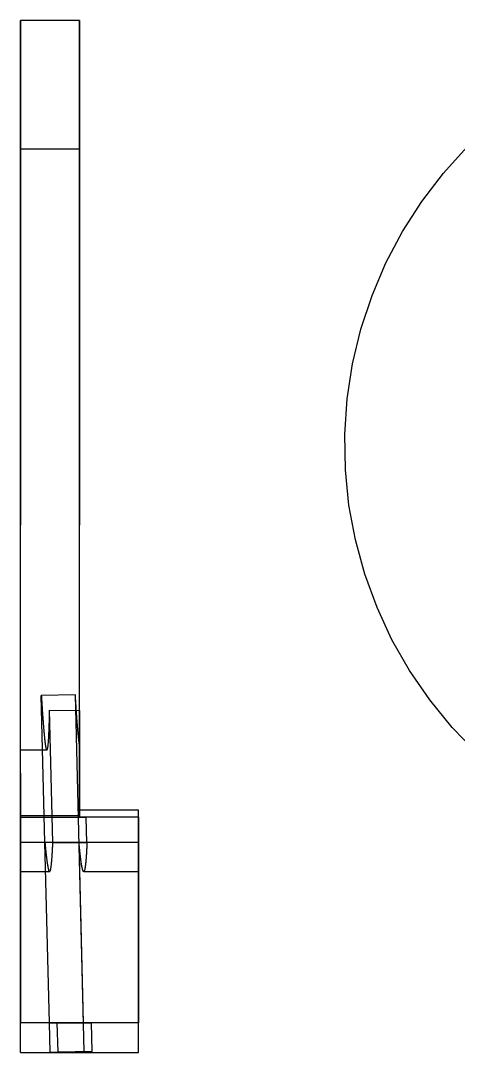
# Model space of a CAD drawing. Extents: x 0 to 0.312, y 0 to 0.555.
# Drawn here: x 0 to 0.1162, y 0.2805 to 0.5546 of the extents above; entities that cross this region are included whole.
import ezdxf

# ---------------------------------------------------------------- set-up
doc = ezdxf.new("R2010")
doc.units = 0
doc.linetypes.add('HIDDEN', pattern=[0.013708, 0.009143, -0.004565])
for name, color, linetype in [('FRONT', 7, 'CONTINUOUS'), ('FRONT_HID', 7, 'HIDDEN'), ('LEFT', 7, 'CONTINUOUS')]:
    doc.layers.add(name, color=color, linetype=linetype)

msp = doc.modelspace()

# ---------------------------------------------------------------- linework, layer by layer
at = {"layer": 'FRONT'}
for p, q in [((0, 0.343289), (0, 0.554627)), ((0.015625, 0.554627), (0, 0.554627)), ((0.015625, 0.343289), (0.015625, 0.554627)), ((0.015625, 0.343289), (0, 0.343289)), ((0, 0.34297), (0, 0.343289)), ((0, 0.28047), (0, 0.34297)), ((0.015625, 0.344944), (0.03125, 0.344944)), ((0.03125, 0.34297), (0.03125, 0.344944)), ((0.03125, 0.28047), (0.03125, 0.34297)), ((0, 0.28047), (0.03125, 0.28047))]:
    msp.add_line(p, q, dxfattribs=at)
at = {"layer": 'FRONT_HID', "linetype": 'HIDDEN'}
for p, q in [((0, 0.554627), (0, 0.34297)), ((0.015625, 0.554627), (0.015625, 0.34297)), ((0, 0.520602), (0, 0.360733)), ((0, 0.360733), (0, 0.520602)), ((0, 0.520602), (0.015625, 0.520602)), ((0.015625, 0.362129), (0.015625, 0.520602)), ((0.015625, 0.520602), (0.015625, 0.371269)), ((0.014526, 0.37549), (0.005484, 0.375333)), ((0.005484, 0.375333), (0.005498, 0.375099)), ((0.006444, 0.336227), (0.005484, 0.375333)), ((0.005498, 0.375099), (0.005512, 0.374866)), ((0.005512, 0.374866), (0.005526, 0.374633)), ((0.005526, 0.374633), (0.005541, 0.374399)), ((0.005541, 0.374399), (0.005555, 0.374166)), ((0.005555, 0.374166), (0.005569, 0.373933)), ((0.005569, 0.373933), (0.005583, 0.373699)), ((0.005583, 0.373699), (0.005598, 0.373466)), ((0.005598, 0.373466), (0.005613, 0.373233)), ((0.005613, 0.373233), (0.005628, 0.372999)), ((0.005628, 0.372999), (0.005643, 0.372766)), ((0.014539, 0.375277), (0.014526, 0.37549)), ((0.016853, 0.280692), (0.014526, 0.37549)), ((0.014552, 0.375065), (0.014539, 0.375277)), ((0.014564, 0.374852), (0.014552, 0.375065)), ((0.014577, 0.37464), (0.014564, 0.374852)), ((0.01459, 0.374428), (0.014577, 0.37464)), ((0.014603, 0.374215), (0.01459, 0.374428)), ((0.014616, 0.374003), (0.014603, 0.374215)), ((0.014629, 0.37379), (0.014616, 0.374003)), ((0.014643, 0.373578), (0.014629, 0.37379)), ((0.014656, 0.373365), (0.014643, 0.373578)), ((0.014669, 0.373153), (0.014656, 0.373365)), ((0.014682, 0.372941), (0.014669, 0.373153)), ((0.014696, 0.372728), (0.014682, 0.372941)), ((0.005643, 0.372766), (0.005658, 0.372533)), ((0.005658, 0.372533), (0.005673, 0.3723)), ((0.005673, 0.3723), (0.005688, 0.372066)), ((0.005688, 0.372066), (0.005703, 0.371833)), ((0.005703, 0.371833), (0.005718, 0.3716)), ((0.005718, 0.3716), (0.005734, 0.371367)), ((0.005734, 0.371367), (0.00575, 0.371133)), ((0.00575, 0.371133), (0.005766, 0.3709)), ((0.005766, 0.3709), (0.005782, 0.370667)), ((0.005782, 0.370667), (0.005799, 0.370434)), ((0.005799, 0.370434), (0.005815, 0.370201)), ((0.005815, 0.370201), (0.005831, 0.369967)), ((0.007663, 0.370019), (0.007667, 0.370189)), ((0.007667, 0.370189), (0.00767, 0.370359)), ((0.00767, 0.370359), (0.007673, 0.370529)), ((0.007673, 0.370529), (0.007677, 0.3707)), ((0.007677, 0.3707), (0.00768, 0.37087)), ((0.00768, 0.37087), (0.007684, 0.37104)), ((0.007684, 0.37104), (0.007687, 0.37121)), ((0.007687, 0.37121), (0.00769, 0.37138)), ((0.00769, 0.37138), (0.015625, 0.371269)), ((0.008554, 0.336217), (0.00769, 0.37138)), ((0.01471, 0.372516), (0.014696, 0.372728)), ((0.014724, 0.372303), (0.01471, 0.372516)), ((0.014738, 0.372091), (0.014724, 0.372303)), ((0.014752, 0.371879), (0.014738, 0.372091)), ((0.014765, 0.371666), (0.014752, 0.371879)), ((0.01478, 0.371454), (0.014765, 0.371666)), ((0.014794, 0.371242), (0.01478, 0.371454)), ((0.014809, 0.371029), (0.014794, 0.371242)), ((0.014823, 0.370817), (0.014809, 0.371029)), ((0.014838, 0.370605), (0.014823, 0.370817)), ((0.014852, 0.370392), (0.014838, 0.370605)), ((0.014867, 0.37018), (0.014852, 0.370392)), ((0.014882, 0.369968), (0.014867, 0.37018)), ((0.015625, 0.371269), (0.015625, 0.34297)), ((0.005831, 0.369967), (0.005847, 0.369734)), ((0.005847, 0.369734), (0.005865, 0.369501)), ((0.005865, 0.369501), (0.005882, 0.369268)), ((0.005882, 0.369268), (0.005899, 0.369035)), ((0.005899, 0.369035), (0.005917, 0.368802)), ((0.005917, 0.368802), (0.005934, 0.368568)), ((0.005934, 0.368568), (0.005951, 0.368335)), ((0.005951, 0.368335), (0.005969, 0.368102)), ((0.005969, 0.368102), (0.005988, 0.367869)), ((0.005988, 0.367869), (0.006007, 0.367636)), ((0.006007, 0.367636), (0.006025, 0.367403)), ((0.006025, 0.367403), (0.006044, 0.36717)), ((0.007591, 0.367297), (0.007596, 0.367467)), ((0.007596, 0.367467), (0.007601, 0.367637)), ((0.007601, 0.367637), (0.007606, 0.367807)), ((0.007606, 0.367807), (0.007611, 0.367977)), ((0.007611, 0.367977), (0.007616, 0.368147)), ((0.007616, 0.368147), (0.007621, 0.368317)), ((0.007621, 0.368317), (0.007626, 0.368488)), ((0.007626, 0.368488), (0.00763, 0.368658)), ((0.00763, 0.368658), (0.007635, 0.368828)), ((0.007635, 0.368828), (0.007639, 0.368998)), ((0.007639, 0.368998), (0.007643, 0.369168)), ((0.007643, 0.369168), (0.007647, 0.369338)), ((0.007647, 0.369338), (0.007651, 0.369508)), ((0.007651, 0.369508), (0.007655, 0.369679)), ((0.007655, 0.369679), (0.007659, 0.369849)), ((0.007659, 0.369849), (0.007663, 0.370019)), ((0.014898, 0.369755), (0.014882, 0.369968)), ((0.014913, 0.369543), (0.014898, 0.369755)), ((0.014928, 0.369331), (0.014913, 0.369543)), ((0.014944, 0.369118), (0.014928, 0.369331)), ((0.01496, 0.368906), (0.014944, 0.369118)), ((0.014976, 0.368694), (0.01496, 0.368906)), ((0.014992, 0.368482), (0.014976, 0.368694)), ((0.015008, 0.36827), (0.014992, 0.368482)), ((0.015024, 0.368057), (0.015008, 0.36827)), ((0.015041, 0.367845), (0.015024, 0.368057)), ((0.015058, 0.367633), (0.015041, 0.367845)), ((0.015075, 0.367421), (0.015058, 0.367633)), ((0.015092, 0.367209), (0.015075, 0.367421)), ((0.006044, 0.36717), (0.006063, 0.366937)), ((0.006063, 0.366937), (0.006083, 0.366704)), ((0.006083, 0.366704), (0.006103, 0.366471)), ((0.006103, 0.366471), (0.006123, 0.366238)), ((0.006123, 0.366238), (0.006144, 0.366006)), ((0.006144, 0.366006), (0.006164, 0.365773)), ((0.006164, 0.365773), (0.006185, 0.36554)), ((0.006185, 0.36554), (0.006207, 0.365307)), ((0.006207, 0.365307), (0.00623, 0.365075)), ((0.00623, 0.365075), (0.006252, 0.364842)), ((0.006252, 0.364842), (0.006275, 0.364609)), ((0.007479, 0.364576), (0.007488, 0.364746)), ((0.007488, 0.364746), (0.007496, 0.364916)), ((0.007496, 0.364916), (0.007505, 0.365086)), ((0.007505, 0.365086), (0.007513, 0.365256)), ((0.007513, 0.365256), (0.00752, 0.365426)), ((0.00752, 0.365426), (0.007527, 0.365596)), ((0.007527, 0.365596), (0.007534, 0.365766)), ((0.007534, 0.365766), (0.007541, 0.365936)), ((0.007541, 0.365936), (0.007548, 0.366106)), ((0.007548, 0.366106), (0.007555, 0.366276)), ((0.007555, 0.366276), (0.007561, 0.366446)), ((0.007561, 0.366446), (0.007567, 0.366616)), ((0.007567, 0.366616), (0.007573, 0.366786)), ((0.007573, 0.366786), (0.007579, 0.366957)), ((0.007579, 0.366957), (0.007585, 0.367127)), ((0.007585, 0.367127), (0.007591, 0.367297)), ((0.015109, 0.366997), (0.015092, 0.367209)), ((0.015127, 0.366784), (0.015109, 0.366997)), ((0.015145, 0.366572), (0.015127, 0.366784)), ((0.015163, 0.36636), (0.015145, 0.366572)), ((0.015182, 0.366148), (0.015163, 0.36636)), ((0.015201, 0.365936), (0.015182, 0.366148)), ((0.01522, 0.365724), (0.015201, 0.365936)), ((0.015239, 0.365512), (0.01522, 0.365724)), ((0.015259, 0.3653), (0.015239, 0.365512)), ((0.015279, 0.365089), (0.015259, 0.3653)), ((0.0153, 0.364877), (0.015279, 0.365089)), ((0.01532, 0.364665), (0.0153, 0.364877)), ((0.015342, 0.364453), (0.01532, 0.364665)), ((0.006275, 0.364609), (0.006298, 0.364377)), ((0.006298, 0.364377), (0.006323, 0.364144)), ((0.006323, 0.364144), (0.006349, 0.363912)), ((0.006349, 0.363912), (0.006374, 0.363679)), ((0.006374, 0.363679), (0.0064, 0.363447)), ((0.0064, 0.363447), (0.006428, 0.363215)), ((0.006428, 0.363215), (0.006457, 0.362983)), ((0.006457, 0.362983), (0.006486, 0.362751)), ((0.006486, 0.362751), (0.006518, 0.362519)), ((0.006518, 0.362519), (0.006552, 0.362288)), ((0.006552, 0.362288), (0.006586, 0.362057)), ((0.006586, 0.362057), (0.006625, 0.361826)), ((0.007272, 0.361861), (0.007292, 0.36203)), ((0.007292, 0.36203), (0.00731, 0.362199)), ((0.00731, 0.362199), (0.007326, 0.362369)), ((0.007326, 0.362369), (0.007342, 0.362538)), ((0.007342, 0.362538), (0.007358, 0.362708)), ((0.007358, 0.362708), (0.007371, 0.362877)), ((0.007371, 0.362877), (0.007384, 0.363047)), ((0.007384, 0.363047), (0.007396, 0.363217)), ((0.007396, 0.363217), (0.007409, 0.363387)), ((0.007409, 0.363387), (0.00742, 0.363556)), ((0.00742, 0.363556), (0.00743, 0.363726)), ((0.00743, 0.363726), (0.007441, 0.363896)), ((0.007441, 0.363896), (0.007451, 0.364066)), ((0.007451, 0.364066), (0.007462, 0.364236)), ((0.007462, 0.364236), (0.00747, 0.364406)), ((0.00747, 0.364406), (0.007479, 0.364576)), ((0.015364, 0.364242), (0.015342, 0.364453)), ((0.015386, 0.36403), (0.015364, 0.364242)), ((0.015409, 0.363818), (0.015386, 0.36403)), ((0.015433, 0.363607), (0.015409, 0.363818)), ((0.015458, 0.363395), (0.015433, 0.363607)), ((0.015482, 0.363184), (0.015458, 0.363395)), ((0.015509, 0.362973), (0.015482, 0.363184)), ((0.015536, 0.362762), (0.015509, 0.362973)), ((0.015564, 0.362551), (0.015536, 0.362762)), ((0.015595, 0.36234), (0.015564, 0.362551)), ((0.015625, 0.362129), (0.015595, 0.36234)), ((0.015625, 0.34297), (0.015625, 0.362129)), ((0.006973, 0.360733), (0, 0.360733)), ((0.006625, 0.361826), (0.006667, 0.361596)), ((0.006667, 0.361596), (0.006713, 0.361367)), ((0.006713, 0.361367), (0.006769, 0.36114)), ((0.006769, 0.36114), (0.006842, 0.360919)), ((0.006842, 0.360919), (0.006973, 0.360733)), ((0.006973, 0.360733), (0.007075, 0.360862)), ((0.007075, 0.360862), (0.00713, 0.361023)), ((0.00713, 0.361023), (0.007169, 0.361188)), ((0.007169, 0.361188), (0.0072, 0.361356)), ((0.0072, 0.361356), (0.007227, 0.361524)), ((0.007227, 0.361524), (0.007252, 0.361692)), ((0.007252, 0.361692), (0.007272, 0.361861)), ((0, 0.344944), (0, 0.34297)), ((0, 0.34297), (0, 0.344944)), ((0, 0.344944), (0, 0.34297)), ((0, 0.343289), (0, 0.344944)), ((0, 0.34297), (0, 0.342587)), ((0, 0.342587), (0, 0.34297)), ((0, 0.34297), (0, 0.335854)), ((0, 0.329655), (0, 0.34297)), ((0, 0.34297), (0.015625, 0.34297)), ((0.015625, 0.343289), (0.015625, 0.344944)), ((0.015625, 0.344944), (0.015625, 0.34297)), ((0.015625, 0.34297), (0.015625, 0.344944)), ((0.015625, 0.344944), (0.015625, 0.34297)), ((0.015625, 0.34297), (0.017434, 0.34297)), ((0.017434, 0.34297), (0.015625, 0.34297)), ((0.03125, 0.34297), (0.015625, 0.34297)), ((0.03125, 0.34297), (0.015625, 0.34297)), ((0.017602, 0.336135), (0.017434, 0.34297)), ((0.03125, 0.34297), (0.03125, 0.335854)), ((0.03125, 0.329655), (0.03125, 0.34297)), ((0.03125, 0.34297), (0.03125, 0.342587)), ((0.03125, 0.342587), (0.03125, 0.34297)), ((0, 0.342587), (0, 0.342203)), ((0, 0.342203), (0, 0.342587)), ((0, 0.342203), (0, 0.341819)), ((0, 0.341819), (0, 0.342203)), ((0, 0.341819), (0, 0.341436)), ((0, 0.341436), (0, 0.341819)), ((0, 0.341436), (0, 0.341052)), ((0, 0.341052), (0, 0.341436)), ((0, 0.341052), (0, 0.340669)), ((0, 0.340669), (0, 0.341052)), ((0, 0.340669), (0, 0.340285)), ((0, 0.340285), (0, 0.340669)), ((0, 0.340285), (0, 0.339902)), ((0, 0.339902), (0, 0.340285)), ((0.03125, 0.342587), (0.03125, 0.342203)), ((0.03125, 0.342203), (0.03125, 0.342587)), ((0.03125, 0.342203), (0.03125, 0.341819)), ((0.03125, 0.341819), (0.03125, 0.342203)), ((0.03125, 0.341819), (0.03125, 0.341436)), ((0.03125, 0.341436), (0.03125, 0.341819)), ((0.03125, 0.341436), (0.03125, 0.341052)), ((0.03125, 0.341052), (0.03125, 0.341436)), ((0.03125, 0.341052), (0.03125, 0.340669)), ((0.03125, 0.340669), (0.03125, 0.341052)), ((0.03125, 0.340669), (0.03125, 0.340285)), ((0.03125, 0.340285), (0.03125, 0.340669)), ((0.03125, 0.340285), (0.03125, 0.339902)), ((0.03125, 0.339902), (0.03125, 0.340285)), ((0, 0.339902), (0, 0.339518)), ((0, 0.339518), (0, 0.339902)), ((0, 0.339518), (0, 0.339135)), ((0, 0.339135), (0, 0.339518)), ((0, 0.339135), (0, 0.338751)), ((0, 0.338751), (0, 0.339135)), ((0, 0.338751), (0, 0.338367)), ((0, 0.338367), (0, 0.338751)), ((0, 0.338367), (0, 0.337984)), ((0, 0.337984), (0, 0.338367)), ((0, 0.337984), (0, 0.3376)), ((0, 0.3376), (0, 0.337984)), ((0, 0.3376), (0, 0.337217)), ((0, 0.337217), (0, 0.3376)), ((0, 0.337217), (0, 0.336833)), ((0, 0.336833), (0, 0.337217)), ((0.03125, 0.339902), (0.03125, 0.339518)), ((0.03125, 0.339518), (0.03125, 0.339902)), ((0.03125, 0.339518), (0.03125, 0.339135)), ((0.03125, 0.339135), (0.03125, 0.339518)), ((0.03125, 0.339135), (0.03125, 0.338751)), ((0.03125, 0.338751), (0.03125, 0.339135)), ((0.03125, 0.338751), (0.03125, 0.338367)), ((0.03125, 0.338367), (0.03125, 0.338751)), ((0.03125, 0.338367), (0.03125, 0.337984)), ((0.03125, 0.337984), (0.03125, 0.338367)), ((0.03125, 0.337984), (0.03125, 0.3376)), ((0.03125, 0.3376), (0.03125, 0.337984)), ((0.03125, 0.3376), (0.03125, 0.337217)), ((0.03125, 0.337217), (0.03125, 0.3376)), ((0.03125, 0.337217), (0.03125, 0.336833)), ((0.03125, 0.336833), (0.03125, 0.337217)), ((0, 0.336833), (0, 0.33645)), ((0, 0.33645), (0, 0.336833)), ((0, 0.33645), (0, 0.336066)), ((0, 0.336066), (0, 0.33645)), ((0, 0.336227), (0, 0.335854)), ((0, 0.336227), (0, 0.329655)), ((0, 0.328499), (0, 0.336227)), ((0, 0.288283), (0, 0.336227)), ((0.03125, 0.336227), (0, 0.336227)), ((0.006444, 0.336227), (0, 0.336227)), ((0, 0.336066), (0, 0.335683)), ((0, 0.335683), (0, 0.336066)), ((0, 0.335854), (0, 0.288283)), ((0, 0.335683), (0, 0.335299)), ((0, 0.335299), (0, 0.335683)), ((0, 0.335299), (0, 0.334915)), ((0, 0.334915), (0, 0.335299)), ((0, 0.334915), (0, 0.334532)), ((0, 0.334532), (0, 0.334915)), ((0, 0.334532), (0, 0.334148)), ((0, 0.334148), (0, 0.334532)), ((0.006444, 0.336227), (0.006455, 0.336102)), ((0.007621, 0.288283), (0.006444, 0.336227)), ((0.006455, 0.336102), (0.006467, 0.335977)), ((0.006467, 0.335977), (0.006479, 0.335853)), ((0.006479, 0.335853), (0.00649, 0.335728)), ((0.00649, 0.335728), (0.006502, 0.335603)), ((0.006502, 0.335603), (0.006514, 0.335478)), ((0.006514, 0.335478), (0.006525, 0.335354)), ((0.006525, 0.335354), (0.006537, 0.335229)), ((0.006537, 0.335229), (0.006549, 0.335104)), ((0.006549, 0.335104), (0.006561, 0.334979)), ((0.006561, 0.334979), (0.006574, 0.334855)), ((0.006574, 0.334855), (0.006586, 0.33473)), ((0.006586, 0.33473), (0.006598, 0.334605)), ((0.006598, 0.334605), (0.006611, 0.334481)), ((0.006611, 0.334481), (0.006623, 0.334356)), ((0.008466, 0.334354), (0.008473, 0.334478)), ((0.008473, 0.334478), (0.008479, 0.334602)), ((0.008479, 0.334602), (0.008485, 0.334726)), ((0.008485, 0.334726), (0.008491, 0.334851)), ((0.008491, 0.334851), (0.008498, 0.334975)), ((0.008498, 0.334975), (0.008504, 0.335099)), ((0.008504, 0.335099), (0.00851, 0.335223)), ((0.00851, 0.335223), (0.008515, 0.335347)), ((0.008515, 0.335347), (0.008521, 0.335472)), ((0.008521, 0.335472), (0.008526, 0.335596)), ((0.008526, 0.335596), (0.008532, 0.33572)), ((0.008532, 0.33572), (0.008537, 0.335844)), ((0.008537, 0.335844), (0.008543, 0.335969)), ((0.008543, 0.335969), (0.008548, 0.336093)), ((0.008548, 0.336093), (0.008554, 0.336217)), ((0.008554, 0.336217), (0.017602, 0.336135)), ((0.015507, 0.336102), (0.015495, 0.336227)), ((0.03125, 0.336227), (0.015495, 0.336227)), ((0.016672, 0.288283), (0.015495, 0.336227)), ((0.015519, 0.335977), (0.015507, 0.336102)), ((0.01553, 0.335853), (0.015519, 0.335977)), ((0.015542, 0.335728), (0.01553, 0.335853)), ((0.015553, 0.335603), (0.015542, 0.335728)), ((0.015565, 0.335478), (0.015553, 0.335603)), ((0.015577, 0.335354), (0.015565, 0.335478)), ((0.015588, 0.335229), (0.015577, 0.335354)), ((0.0156, 0.335104), (0.015588, 0.335229)), ((0.015613, 0.334979), (0.0156, 0.335104)), ((0.015625, 0.334855), (0.015613, 0.334979)), ((0.015637, 0.33473), (0.015625, 0.334855)), ((0.01565, 0.334605), (0.015637, 0.33473)), ((0.015662, 0.334481), (0.01565, 0.334605)), ((0.015675, 0.334356), (0.015662, 0.334481)), ((0.017527, 0.334537), (0.017521, 0.334414)), ((0.017533, 0.33466), (0.017527, 0.334537)), ((0.01754, 0.334783), (0.017533, 0.33466)), ((0.017546, 0.334906), (0.01754, 0.334783)), ((0.017552, 0.335029), (0.017546, 0.334906)), ((0.017558, 0.335151), (0.017552, 0.335029)), ((0.017563, 0.335274), (0.017558, 0.335151)), ((0.017569, 0.335397), (0.017563, 0.335274)), ((0.017574, 0.33552), (0.017569, 0.335397)), ((0.01758, 0.335643), (0.017574, 0.33552)), ((0.017585, 0.335766), (0.01758, 0.335643)), ((0.017591, 0.335889), (0.017585, 0.335766)), ((0.017596, 0.336012), (0.017591, 0.335889)), ((0.017602, 0.336135), (0.017596, 0.336012)), ((0.03125, 0.336833), (0.03125, 0.33645)), ((0.03125, 0.33645), (0.03125, 0.336833)), ((0.03125, 0.33645), (0.03125, 0.336066)), ((0.03125, 0.336066), (0.03125, 0.33645)), ((0.03125, 0.329655), (0.03125, 0.336227)), ((0.03125, 0.336227), (0.03125, 0.328499)), ((0.03125, 0.336227), (0.03125, 0.335854)), ((0.03125, 0.288283), (0.03125, 0.336227)), ((0.03125, 0.336066), (0.03125, 0.335683)), ((0.03125, 0.335683), (0.03125, 0.336066)), ((0.03125, 0.335854), (0.03125, 0.288283)), ((0.03125, 0.335683), (0.03125, 0.335299)), ((0.03125, 0.335299), (0.03125, 0.335683)), ((0.03125, 0.335299), (0.03125, 0.334915)), ((0.03125, 0.334915), (0.03125, 0.335299)), ((0.03125, 0.334915), (0.03125, 0.334532)), ((0.03125, 0.334532), (0.03125, 0.334915)), ((0.03125, 0.334532), (0.03125, 0.334148)), ((0.03125, 0.334148), (0.03125, 0.334532)), ((0, 0.334148), (0, 0.333765)), ((0, 0.333765), (0, 0.334148)), ((0, 0.333765), (0, 0.333381)), ((0, 0.333381), (0, 0.333765)), ((0, 0.333381), (0, 0.332998)), ((0, 0.332998), (0, 0.333381)), ((0, 0.332998), (0, 0.332614)), ((0, 0.332614), (0, 0.332998)), ((0, 0.332614), (0, 0.332231)), ((0, 0.332231), (0, 0.332614)), ((0, 0.332231), (0, 0.331847)), ((0, 0.331847), (0, 0.332231)), ((0, 0.331847), (0, 0.331464)), ((0, 0.331464), (0, 0.331847)), ((0.006623, 0.334356), (0.006635, 0.334231)), ((0.006635, 0.334231), (0.006648, 0.334107)), ((0.006648, 0.334107), (0.006662, 0.333982)), ((0.006662, 0.333982), (0.006675, 0.333858)), ((0.006675, 0.333858), (0.006688, 0.333733)), ((0.006688, 0.333733), (0.006701, 0.333608)), ((0.006701, 0.333608), (0.006715, 0.333484)), ((0.006715, 0.333484), (0.006728, 0.333359)), ((0.006728, 0.333359), (0.006741, 0.333235)), ((0.006741, 0.333235), (0.006756, 0.33311)), ((0.006756, 0.33311), (0.00677, 0.332986)), ((0.00677, 0.332986), (0.006784, 0.332861)), ((0.006784, 0.332861), (0.006798, 0.332737)), ((0.006798, 0.332737), (0.006813, 0.332612)), ((0.006813, 0.332612), (0.006827, 0.332488)), ((0.006827, 0.332488), (0.006842, 0.332364)), ((0.006842, 0.332364), (0.006857, 0.332239)), ((0.006857, 0.332239), (0.006873, 0.332115)), ((0.006873, 0.332115), (0.006888, 0.331991)), ((0.006888, 0.331991), (0.006904, 0.331866)), ((0.006904, 0.331866), (0.006919, 0.331742)), ((0.006919, 0.331742), (0.006936, 0.331618)), ((0.008289, 0.331624), (0.008299, 0.331748)), ((0.008299, 0.331748), (0.008308, 0.331872)), ((0.008308, 0.331872), (0.008318, 0.331996)), ((0.008318, 0.331996), (0.008327, 0.33212)), ((0.008327, 0.33212), (0.008336, 0.332244)), ((0.008336, 0.332244), (0.008346, 0.332368)), ((0.008346, 0.332368), (0.008355, 0.332492)), ((0.008355, 0.332492), (0.008363, 0.332616)), ((0.008363, 0.332616), (0.008371, 0.33274)), ((0.008371, 0.33274), (0.008379, 0.332864)), ((0.008379, 0.332864), (0.008387, 0.332988)), ((0.008387, 0.332988), (0.008395, 0.333112)), ((0.008395, 0.333112), (0.008403, 0.333236)), ((0.008403, 0.333236), (0.008411, 0.33336)), ((0.008411, 0.33336), (0.008418, 0.333485)), ((0.008418, 0.333485), (0.008425, 0.333609)), ((0.008425, 0.333609), (0.008432, 0.333733)), ((0.008432, 0.333733), (0.008439, 0.333857)), ((0.008439, 0.333857), (0.008446, 0.333981)), ((0.008446, 0.333981), (0.008453, 0.334105)), ((0.008453, 0.334105), (0.00846, 0.33423)), ((0.00846, 0.33423), (0.008466, 0.334354)), ((0.015687, 0.334231), (0.015675, 0.334356)), ((0.0157, 0.334107), (0.015687, 0.334231)), ((0.015713, 0.333982), (0.0157, 0.334107)), ((0.015726, 0.333858), (0.015713, 0.333982)), ((0.01574, 0.333733), (0.015726, 0.333858)), ((0.015753, 0.333608), (0.01574, 0.333733)), ((0.015766, 0.333484), (0.015753, 0.333608)), ((0.015779, 0.333359), (0.015766, 0.333484)), ((0.015793, 0.333235), (0.015779, 0.333359)), ((0.015807, 0.33311), (0.015793, 0.333235)), ((0.015821, 0.332986), (0.015807, 0.33311)), ((0.015836, 0.332861), (0.015821, 0.332986)), ((0.01585, 0.332737), (0.015836, 0.332861)), ((0.015864, 0.332612), (0.01585, 0.332737)), ((0.015878, 0.332488), (0.015864, 0.332612)), ((0.015894, 0.332364), (0.015878, 0.332488)), ((0.015909, 0.332239), (0.015894, 0.332364)), ((0.015924, 0.332115), (0.015909, 0.332239)), ((0.01594, 0.331991), (0.015924, 0.332115)), ((0.015955, 0.331866), (0.01594, 0.331991)), ((0.015971, 0.331742), (0.015955, 0.331866)), ((0.015987, 0.331618), (0.015971, 0.331742)), ((0.017357, 0.331835), (0.017348, 0.331712)), ((0.017366, 0.331958), (0.017357, 0.331835)), ((0.017376, 0.332081), (0.017366, 0.331958)), ((0.017385, 0.332203), (0.017376, 0.332081)), ((0.017394, 0.332326), (0.017385, 0.332203)), ((0.017403, 0.332449), (0.017394, 0.332326)), ((0.017411, 0.332572), (0.017403, 0.332449)), ((0.017419, 0.332694), (0.017411, 0.332572)), ((0.017428, 0.332817), (0.017419, 0.332694)), ((0.017436, 0.33294), (0.017428, 0.332817)), ((0.017444, 0.333063), (0.017436, 0.33294)), ((0.017452, 0.333185), (0.017444, 0.333063)), ((0.017459, 0.333308), (0.017452, 0.333185)), ((0.017466, 0.333431), (0.017459, 0.333308)), ((0.017473, 0.333554), (0.017466, 0.333431)), ((0.01748, 0.333677), (0.017473, 0.333554)), ((0.017488, 0.3338), (0.01748, 0.333677)), ((0.017495, 0.333923), (0.017488, 0.3338)), ((0.017502, 0.334045), (0.017495, 0.333923)), ((0.017508, 0.334168), (0.017502, 0.334045)), ((0.017515, 0.334291), (0.017508, 0.334168)), ((0.017521, 0.334414), (0.017515, 0.334291)), ((0.03125, 0.334148), (0.03125, 0.333765)), ((0.03125, 0.333765), (0.03125, 0.334148)), ((0.03125, 0.333765), (0.03125, 0.333381)), ((0.03125, 0.333381), (0.03125, 0.333765)), ((0.03125, 0.333381), (0.03125, 0.332998)), ((0.03125, 0.332998), (0.03125, 0.333381)), ((0.03125, 0.332998), (0.03125, 0.332614)), ((0.03125, 0.332614), (0.03125, 0.332998)), ((0.03125, 0.332614), (0.03125, 0.332231)), ((0.03125, 0.332231), (0.03125, 0.332614)), ((0.03125, 0.332231), (0.03125, 0.331847)), ((0.03125, 0.331847), (0.03125, 0.332231)), ((0.03125, 0.331847), (0.03125, 0.331464)), ((0.03125, 0.331464), (0.03125, 0.331847)), ((0, 0.331464), (0, 0.33108)), ((0, 0.33108), (0, 0.331464)), ((0, 0.329655), (0, 0.328499)), ((0.006936, 0.331618), (0.006953, 0.331494)), ((0.006953, 0.331494), (0.00697, 0.33137)), ((0.00697, 0.33137), (0.006987, 0.331245)), ((0.006987, 0.331245), (0.007004, 0.331121)), ((0.007004, 0.331121), (0.007021, 0.330997)), ((0.007021, 0.330997), (0.00704, 0.330873)), ((0.00704, 0.330873), (0.007059, 0.33075)), ((0.007059, 0.33075), (0.007078, 0.330626)), ((0.007078, 0.330626), (0.007096, 0.330502)), ((0.007096, 0.330502), (0.007116, 0.330378)), ((0.007116, 0.330378), (0.007138, 0.330255)), ((0.007138, 0.330255), (0.007159, 0.330131)), ((0.007159, 0.330131), (0.00718, 0.330008)), ((0.00718, 0.330008), (0.007203, 0.329884)), ((0.007203, 0.329884), (0.007227, 0.329762)), ((0.007227, 0.329762), (0.007251, 0.329639)), ((0.007251, 0.329639), (0.007276, 0.329516)), ((0.007276, 0.329516), (0.007304, 0.329394)), ((0.007304, 0.329394), (0.007333, 0.329272)), ((0.007333, 0.329272), (0.007362, 0.32915)), ((0.007362, 0.32915), (0.007397, 0.32903)), ((0.007397, 0.32903), (0.007433, 0.32891)), ((0.007925, 0.328915), (0.007955, 0.329036)), ((0.007955, 0.329036), (0.007984, 0.329157)), ((0.007984, 0.329157), (0.008007, 0.329279)), ((0.008007, 0.329279), (0.00803, 0.329401)), ((0.00803, 0.329401), (0.008052, 0.329523)), ((0.008052, 0.329523), (0.008071, 0.329646)), ((0.008071, 0.329646), (0.008089, 0.329769)), ((0.008089, 0.329769), (0.008108, 0.329892)), ((0.008108, 0.329892), (0.008124, 0.330016)), ((0.008124, 0.330016), (0.008139, 0.330139)), ((0.008139, 0.330139), (0.008154, 0.330263)), ((0.008154, 0.330263), (0.008169, 0.330386)), ((0.008169, 0.330386), (0.008183, 0.33051)), ((0.008183, 0.33051), (0.008196, 0.330633)), ((0.008196, 0.330633), (0.008209, 0.330757)), ((0.008209, 0.330757), (0.008221, 0.330881)), ((0.008221, 0.330881), (0.008234, 0.331004)), ((0.008234, 0.331004), (0.008245, 0.331128)), ((0.008245, 0.331128), (0.008256, 0.331252)), ((0.008256, 0.331252), (0.008267, 0.331376)), ((0.008267, 0.331376), (0.008278, 0.3315)), ((0.008278, 0.3315), (0.008289, 0.331624)), ((0.016004, 0.331494), (0.015987, 0.331618)), ((0.016021, 0.33137), (0.016004, 0.331494)), ((0.016038, 0.331245), (0.016021, 0.33137)), ((0.016055, 0.331121), (0.016038, 0.331245)), ((0.016073, 0.330997), (0.016055, 0.331121)), ((0.016091, 0.330873), (0.016073, 0.330997)), ((0.01611, 0.33075), (0.016091, 0.330873)), ((0.016129, 0.330626), (0.01611, 0.33075)), ((0.016148, 0.330502), (0.016129, 0.330626)), ((0.016168, 0.330378), (0.016148, 0.330502)), ((0.016189, 0.330255), (0.016168, 0.330378)), ((0.01621, 0.330131), (0.016189, 0.330255)), ((0.016232, 0.330008), (0.01621, 0.330131)), ((0.016254, 0.329884), (0.016232, 0.330008)), ((0.016279, 0.329762), (0.016254, 0.329884)), ((0.016303, 0.329639), (0.016279, 0.329762)), ((0.016327, 0.329516), (0.016303, 0.329639)), ((0.016356, 0.329394), (0.016327, 0.329516)), ((0.016385, 0.329272), (0.016356, 0.329394)), ((0.016414, 0.32915), (0.016385, 0.329272)), ((0.016449, 0.32903), (0.016414, 0.32915)), ((0.016485, 0.32891), (0.016449, 0.32903)), ((0.017005, 0.329029), (0.016975, 0.32891)), ((0.017034, 0.329149), (0.017005, 0.329029)), ((0.017057, 0.32927), (0.017034, 0.329149)), ((0.01708, 0.329391), (0.017057, 0.32927)), ((0.017102, 0.329512), (0.01708, 0.329391)), ((0.01712, 0.329633), (0.017102, 0.329512)), ((0.017139, 0.329755), (0.01712, 0.329633)), ((0.017157, 0.329877), (0.017139, 0.329755)), ((0.017173, 0.329999), (0.017157, 0.329877)), ((0.017188, 0.330121), (0.017173, 0.329999)), ((0.017203, 0.330243), (0.017188, 0.330121)), ((0.017219, 0.330365), (0.017203, 0.330243)), ((0.017232, 0.330487), (0.017219, 0.330365)), ((0.017245, 0.33061), (0.017232, 0.330487)), ((0.017258, 0.330732), (0.017245, 0.33061)), ((0.01727, 0.330855), (0.017258, 0.330732)), ((0.017283, 0.330977), (0.01727, 0.330855)), ((0.017294, 0.3311), (0.017283, 0.330977)), ((0.017305, 0.331222), (0.017294, 0.3311)), ((0.017316, 0.331345), (0.017305, 0.331222)), ((0.017327, 0.331467), (0.017316, 0.331345)), ((0.017337, 0.33159), (0.017327, 0.331467)), ((0.017348, 0.331712), (0.017337, 0.33159)), ((0.03125, 0.331464), (0.03125, 0.33108)), ((0.03125, 0.33108), (0.03125, 0.331464)), ((0.03125, 0.328499), (0.03125, 0.329655)), ((0, 0.328499), (0.007689, 0.328499)), ((0.007433, 0.32891), (0.007476, 0.328792)), ((0.007476, 0.328792), (0.007523, 0.328676)), ((0.007523, 0.328676), (0.00759, 0.32857)), ((0.00759, 0.32857), (0.007689, 0.328499)), ((0.007689, 0.328499), (0.007785, 0.328572)), ((0.007785, 0.328572), (0.007846, 0.328679)), ((0.007846, 0.328679), (0.007888, 0.328796)), ((0.007888, 0.328796), (0.007925, 0.328915)), ((0.016527, 0.328792), (0.016485, 0.32891)), ((0.016575, 0.328676), (0.016527, 0.328792)), ((0.016641, 0.32857), (0.016575, 0.328676)), ((0.01674, 0.328499), (0.016641, 0.32857)), ((0.016836, 0.328571), (0.01674, 0.328499)), ((0.01674, 0.328499), (0.03125, 0.328499)), ((0.016897, 0.328677), (0.016836, 0.328571)), ((0.016939, 0.328793), (0.016897, 0.328677)), ((0.016975, 0.32891), (0.016939, 0.328793)), ((0.03125, 0.288283), (0, 0.288283)), ((0.007621, 0.288283), (0, 0.288283)), ((0.007813, 0.28047), (0.007621, 0.288283)), ((0.007621, 0.288283), (0.00973, 0.288283)), ((0.00973, 0.288283), (0.018776, 0.288283)), ((0.009921, 0.280522), (0.00973, 0.288283)), ((0.018776, 0.288283), (0.016672, 0.288283)), ((0.03125, 0.288283), (0.016672, 0.288283)), ((0.018961, 0.280744), (0.018776, 0.288283)), ((0.009921, 0.280522), (0.007812, 0.28047)), ((0.007813, 0.28047), (0.016853, 0.280692)), ((0.018961, 0.280744), (0.009921, 0.280522)), ((0.016853, 0.280692), (0.018961, 0.280744))]:
    msp.add_line(p, q, dxfattribs=at)
at = {"layer": 'LEFT'}
for p, q in [((0.112226, 0.514073), (0.118569, 0.521061)), ((0.10649, 0.50658), (0.112226, 0.514073)), ((0.1014, 0.498634), (0.10649, 0.50658)), ((0.096992, 0.49029), (0.1014, 0.498634)), ((0.093297, 0.481607), (0.096992, 0.49029)), ((0.09034, 0.472646), (0.093297, 0.481607)), ((0.088143, 0.463469), (0.09034, 0.472646)), ((0.08672, 0.45414), (0.088143, 0.463469)), ((0.086081, 0.444725), (0.08672, 0.45414)), ((0.086232, 0.43529), (0.086081, 0.444725)), ((0.087171, 0.4259), (0.086232, 0.43529)), ((0.088891, 0.416622), (0.087171, 0.4259)), ((0.09138, 0.407519), (0.088891, 0.416622)), ((0.094622, 0.398657), (0.09138, 0.407519)), ((0.098593, 0.390096), (0.094622, 0.398657)), ((0.103265, 0.381898), (0.098593, 0.390096)), ((0.108606, 0.374118), (0.103265, 0.381898)), ((0.114579, 0.366812), (0.108606, 0.374118)), ((0.121141, 0.360031), (0.114579, 0.366812))]:
    msp.add_line(p, q, dxfattribs=at)

doc.saveas('drawing.dxf')
